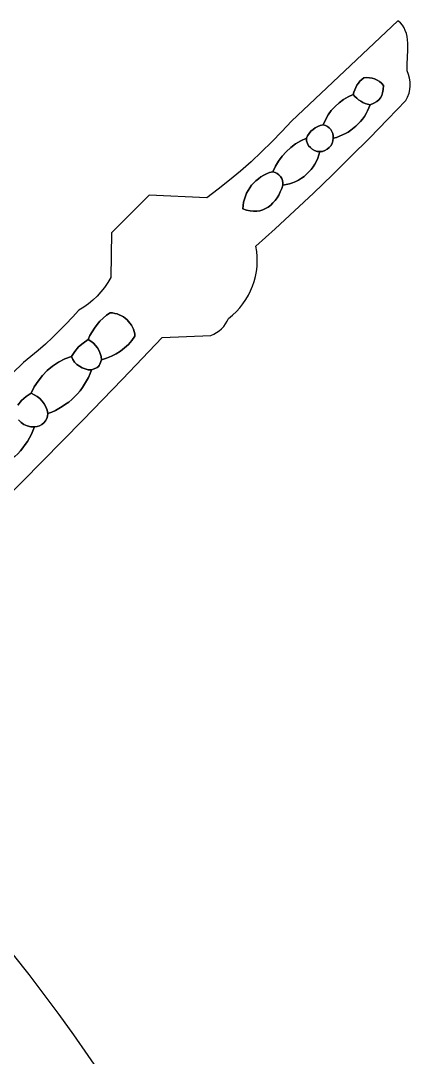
# Model space of a CAD drawing. Header units: inches. Extents: x 36.3 to 71.4, y 17.4 to 61.7.
# Drawn here: x 66.88 to 70.96, y 40.61 to 51.45 of the extents above; entities that cross this region are included whole.
import ezdxf

# ---------------------------------------------------------------- set-up
doc = ezdxf.new("R2010")
doc.units = ezdxf.units.IN
doc.layers.add('SURFACES_FOR_SKETCHUP', color=7, linetype='Continuous')

msp = doc.modelspace()

# ---------------------------------------------------------------- linework, layer by layer
at = {"layer": 'SURFACES_FOR_SKETCHUP'}
for points, invisible_edges in [([(69.713, 50.401), (70.43, 50.819), (70.827, 51.451)], 3), ([(70.449, 50.837), (70.827, 51.451), (70.43, 50.819)], 3), ([(70.47, 50.854), (70.827, 51.451), (70.449, 50.837)], 3), ([(70.47, 50.854), (70.499, 50.857), (70.827, 51.451)], 10), ([(70.499, 50.857), (70.528, 50.855), (70.827, 51.451)], 10), ([(70.93, 51.216), (70.827, 51.451), (70.528, 50.855)], 11), ([(70.874, 51.405), (70.853, 51.43), (70.827, 51.451)], 8), ([(70.904, 51.349), (70.891, 51.378), (70.827, 51.451)], 10), ([(70.922, 51.285), (70.915, 51.318), (70.827, 51.451)], 10), ([(70.93, 51.216), (70.927, 51.251), (70.827, 51.451)], 10), ([(70.874, 51.405), (70.827, 51.451), (70.891, 51.378)], 3), ([(70.927, 51.251), (70.922, 51.285), (70.827, 51.451)], 10), ([(70.904, 51.349), (70.827, 51.451), (70.915, 51.318)], 3), ([(70.93, 51.216), (70.528, 50.855), (70.556, 50.85)], 9), ([(70.93, 51.216), (70.556, 50.85), (70.931, 51.143)], 3), ([(70.931, 51.143), (70.556, 50.85), (70.928, 51.069)], 3), ([(70.583, 50.842), (70.928, 51.069), (70.556, 50.85)], 3), ([(70.609, 50.83), (70.928, 51.069), (70.583, 50.842)], 3), ([(70.928, 51.069), (70.609, 50.83), (70.924, 50.997)], 3), ([(70.634, 50.815), (70.924, 50.997), (70.609, 50.83)], 3), ([(70.924, 50.997), (70.634, 50.815), (70.923, 50.928)], 3), ([(70.449, 50.837), (70.43, 50.819), (70.499, 50.857)], 10), ([(70.528, 50.855), (70.499, 50.857), (70.43, 50.819)], 10), ([(70.528, 50.855), (70.43, 50.819), (70.556, 50.85)], 3), ([(70.47, 50.854), (70.449, 50.837), (70.499, 50.857)], 2), ([(70.656, 50.797), (70.923, 50.928), (70.634, 50.815)], 3), ([(70.676, 50.775), (70.923, 50.928), (70.656, 50.797)], 3), ([(70.923, 50.928), (70.676, 50.775), (70.939, 50.89)], 3), ([(70.939, 50.89), (70.676, 50.775), (70.949, 50.851)], 3), ([(70.43, 50.819), (69.713, 50.401), (70.413, 50.799)], 3), ([(70.413, 50.799), (69.713, 50.401), (70.211, 50.593)], 11), ([(70.413, 50.799), (70.211, 50.593), (70.398, 50.777)], 3), ([(70.257, 50.626), (70.398, 50.777), (70.211, 50.593)], 3), ([(70.398, 50.777), (70.257, 50.626), (70.386, 50.754)], 3), ([(70.307, 50.655), (70.386, 50.754), (70.257, 50.626)], 3), ([(70.307, 50.655), (70.375, 50.73), (70.386, 50.754)], 9), ([(70.375, 50.73), (70.416, 50.624), (70.386, 50.754)], 3), ([(70.386, 50.754), (70.438, 50.609), (70.398, 50.777)], 3), ([(70.438, 50.609), (70.386, 50.754), (70.416, 50.624)], 3), ([(70.413, 50.799), (70.398, 50.777), (70.461, 50.597)], 10), ([(70.438, 50.609), (70.461, 50.597), (70.398, 50.777)], 10), ([(70.413, 50.799), (70.556, 50.85), (70.43, 50.819)], 3), ([(70.556, 50.85), (70.413, 50.799), (70.461, 50.597)], 11), ([(70.461, 50.597), (70.485, 50.587), (70.556, 50.85)], 10), ([(70.485, 50.587), (70.605, 50.605), (70.556, 50.85)], 11), ([(70.583, 50.842), (70.556, 50.85), (70.605, 50.605)], 10), ([(70.583, 50.842), (70.667, 50.697), (70.609, 50.83)], 3), ([(70.605, 50.605), (70.658, 50.668), (70.583, 50.842)], 11), ([(70.667, 50.697), (70.583, 50.842), (70.658, 50.668)], 3), ([(70.609, 50.83), (70.672, 50.733), (70.634, 50.815)], 3), ([(70.672, 50.733), (70.609, 50.83), (70.667, 50.697)], 3), ([(70.656, 50.797), (70.634, 50.815), (70.672, 50.733)], 10), ([(70.676, 50.775), (70.656, 50.797), (70.672, 50.733)], 2), ([(70.672, 50.733), (70.943, 50.692), (70.676, 50.775)], 3), ([(70.949, 50.851), (70.676, 50.775), (70.955, 50.811)], 3), ([(70.955, 50.811), (70.676, 50.775), (70.956, 50.771)], 3), ([(70.956, 50.771), (70.676, 50.775), (70.952, 50.731)], 3), ([(70.952, 50.731), (70.676, 50.775), (70.943, 50.692)], 3), ([(70.257, 50.626), (70.396, 50.64), (70.307, 50.655)], 3), ([(70.396, 50.64), (70.257, 50.626), (70.416, 50.624)], 3), ([(70.307, 50.655), (70.366, 50.705), (70.375, 50.73)], 9), ([(70.307, 50.655), (70.36, 50.679), (70.366, 50.705)], 8), ([(70.36, 50.679), (70.307, 50.655), (70.377, 50.659)], 2), ([(70.377, 50.659), (70.307, 50.655), (70.396, 50.64)], 3), ([(70.36, 50.679), (70.377, 50.659), (70.366, 50.705)], 2), ([(70.375, 50.73), (70.366, 50.705), (70.396, 50.64)], 10), ([(70.377, 50.659), (70.396, 50.64), (70.366, 50.705)], 10), ([(70.396, 50.64), (70.416, 50.624), (70.375, 50.73)], 10), ([(70.605, 50.605), (70.628, 50.623), (70.658, 50.668)], 10), ([(70.646, 50.644), (70.658, 50.668), (70.628, 50.623)], 2), ([(70.628, 50.623), (70.72, 50.42), (70.646, 50.644)], 3), ([(70.909, 50.617), (70.658, 50.668), (70.646, 50.644)], 9), ([(70.909, 50.617), (70.646, 50.644), (70.72, 50.42)], 3), ([(70.658, 50.668), (70.909, 50.617), (70.667, 50.697)], 3), ([(70.667, 50.697), (70.909, 50.617), (70.672, 50.733)], 3), ([(70.928, 50.653), (70.672, 50.733), (70.909, 50.617)], 3), ([(70.943, 50.692), (70.672, 50.733), (70.928, 50.653)], 3), ([(70.211, 50.593), (69.713, 50.401), (70.169, 50.554)], 3), ([(70.169, 50.554), (69.713, 50.401), (70.13, 50.512)], 3), ([(70.13, 50.512), (70.335, 50.306), (70.169, 50.554)], 3), ([(70.169, 50.554), (70.388, 50.348), (70.211, 50.593)], 3), ([(70.388, 50.348), (70.169, 50.554), (70.335, 50.306)], 3), ([(70.211, 50.593), (70.435, 50.397), (70.257, 50.626)], 3), ([(70.435, 50.397), (70.211, 50.593), (70.388, 50.348)], 3), ([(70.257, 50.626), (70.456, 50.423), (70.416, 50.624)], 11), ([(70.435, 50.397), (70.456, 50.423), (70.257, 50.626)], 10), ([(70.438, 50.609), (70.416, 50.624), (70.456, 50.423)], 10), ([(70.476, 50.451), (70.493, 50.48), (70.438, 50.609)], 10), ([(70.456, 50.423), (70.476, 50.451), (70.438, 50.609)], 10), ([(70.461, 50.597), (70.438, 50.609), (70.493, 50.48)], 10), ([(70.509, 50.51), (70.461, 50.597), (70.493, 50.48)], 3), ([(70.461, 50.597), (70.509, 50.51), (70.485, 50.587)], 3), ([(70.574, 50.589), (70.605, 50.605), (70.485, 50.587)], 10), ([(70.51, 50.579), (70.574, 50.589), (70.485, 50.587)], 3), ([(70.524, 50.541), (70.51, 50.579), (70.485, 50.587)], 9), ([(70.524, 50.541), (70.485, 50.587), (70.509, 50.51)], 3), ([(70.509, 50.51), (70.72, 50.42), (70.524, 50.541)], 3), ([(70.536, 50.573), (70.574, 50.589), (70.51, 50.579)], 2), ([(70.524, 50.541), (70.536, 50.573), (70.51, 50.579)], 8), ([(70.574, 50.589), (70.536, 50.573), (70.524, 50.541)], 8), ([(70.574, 50.589), (70.524, 50.541), (70.72, 50.42)], 11), ([(70.605, 50.605), (70.574, 50.589), (70.72, 50.42)], 10), ([(70.605, 50.605), (70.72, 50.42), (70.628, 50.623)], 3), ([(70.13, 50.512), (69.713, 50.401), (70.097, 50.466)], 3), ([(70.097, 50.466), (69.713, 50.401), (70.068, 50.416)], 3), ([(70.097, 50.466), (70.068, 50.416), (70.109, 50.331)], 10), ([(70.097, 50.466), (70.125, 50.314), (70.13, 50.512)], 3), ([(70.097, 50.466), (70.109, 50.331), (70.125, 50.314)], 9), ([(70.307, 50.287), (70.13, 50.512), (70.125, 50.314)], 11), ([(70.335, 50.306), (70.13, 50.512), (70.307, 50.287)], 3), ([(70.435, 50.397), (70.529, 50.224), (70.456, 50.423)], 3), ([(70.456, 50.423), (70.529, 50.224), (70.476, 50.451)], 3), ([(70.476, 50.451), (70.72, 50.42), (70.493, 50.48)], 3), ([(70.72, 50.42), (70.476, 50.451), (70.529, 50.224)], 3), ([(70.493, 50.48), (70.72, 50.42), (70.509, 50.51)], 3), ([(69.713, 50.401), (69.612, 50.291), (69.811, 50.195)], 10), ([(69.988, 50.345), (70.068, 50.416), (69.713, 50.401)], 11), ([(69.811, 50.195), (69.882, 50.249), (69.713, 50.401)], 11), ([(69.962, 50.332), (69.988, 50.345), (69.713, 50.401)], 10), ([(69.898, 50.273), (69.713, 50.401), (69.882, 50.249)], 3), ([(69.939, 50.315), (69.962, 50.332), (69.713, 50.401)], 10), ([(69.917, 50.295), (69.713, 50.401), (69.898, 50.273)], 3), ([(69.939, 50.315), (69.713, 50.401), (69.917, 50.295)], 3), ([(69.917, 50.295), (70.063, 50.094), (69.939, 50.315)], 3), ([(69.939, 50.315), (70.146, 50.194), (69.962, 50.332)], 3), ([(70.087, 50.107), (69.939, 50.315), (70.063, 50.094)], 3), ([(70.108, 50.124), (69.939, 50.315), (70.087, 50.107)], 3), ([(70.125, 50.144), (70.138, 50.168), (69.939, 50.315)], 10), ([(70.108, 50.124), (70.125, 50.144), (69.939, 50.315)], 10), ([(70.146, 50.194), (69.939, 50.315), (70.138, 50.168)], 3), ([(69.962, 50.332), (70.15, 50.222), (69.988, 50.345)], 3), ([(70.15, 50.222), (69.962, 50.332), (70.146, 50.194)], 3), ([(70.015, 50.356), (70.068, 50.416), (69.988, 50.345)], 3), ([(70.015, 50.356), (69.988, 50.345), (70.109, 50.331)], 10), ([(70.125, 50.314), (70.109, 50.331), (69.988, 50.345)], 10), ([(70.137, 50.293), (69.988, 50.345), (70.146, 50.271)], 3), ([(70.15, 50.247), (69.988, 50.345), (70.15, 50.222)], 3), ([(70.125, 50.314), (69.988, 50.345), (70.137, 50.293)], 3), ([(70.146, 50.271), (69.988, 50.345), (70.15, 50.247)], 3), ([(70.015, 50.356), (70.044, 50.363), (70.068, 50.416)], 8), ([(70.044, 50.363), (70.015, 50.356), (70.068, 50.356)], 2), ([(70.068, 50.356), (70.015, 50.356), (70.09, 50.346)], 3), ([(70.09, 50.346), (70.015, 50.356), (70.109, 50.331)], 3), ([(70.044, 50.363), (70.068, 50.356), (70.068, 50.416)], 2), ([(70.068, 50.356), (70.09, 50.346), (70.068, 50.416)], 10), ([(70.09, 50.346), (70.109, 50.331), (70.068, 50.416)], 10), ([(70.137, 50.293), (70.278, 50.271), (70.125, 50.314)], 3), ([(70.307, 50.287), (70.125, 50.314), (70.278, 50.271)], 3), ([(70.335, 50.306), (70.529, 50.224), (70.388, 50.348)], 3), ([(70.388, 50.348), (70.529, 50.224), (70.435, 50.397)], 3), ([(69.508, 50.184), (69.705, 50.124), (69.612, 50.291)], 3), ([(69.756, 50.162), (69.811, 50.195), (69.612, 50.291)], 10), ([(69.756, 50.162), (69.612, 50.291), (69.705, 50.124)], 3), ([(69.811, 50.195), (69.869, 50.222), (69.882, 50.249)], 8), ([(69.869, 50.222), (69.811, 50.195), (69.872, 50.194)], 2), ([(69.869, 50.222), (69.872, 50.194), (69.882, 50.249)], 2), ([(69.872, 50.194), (69.88, 50.168), (69.882, 50.249)], 10), ([(69.882, 50.249), (69.88, 50.168), (69.898, 50.273)], 3), ([(69.893, 50.144), (69.898, 50.273), (69.88, 50.168)], 3), ([(69.911, 50.124), (69.898, 50.273), (69.893, 50.144)], 3), ([(69.898, 50.273), (69.931, 50.107), (69.917, 50.295)], 3), ([(69.931, 50.107), (69.898, 50.273), (69.911, 50.124)], 3), ([(69.981, 50.085), (69.917, 50.295), (69.955, 50.094)], 3), ([(69.955, 50.094), (69.917, 50.295), (69.931, 50.107)], 3), ([(70.037, 50.085), (69.917, 50.295), (69.981, 50.085)], 11), ([(70.063, 50.094), (69.917, 50.295), (70.037, 50.085)], 3), ([(70.146, 50.271), (70.215, 50.243), (70.137, 50.293)], 3), ([(70.247, 50.256), (70.137, 50.293), (70.215, 50.243)], 3), ([(70.278, 50.271), (70.137, 50.293), (70.247, 50.256)], 3), ([(70.183, 50.231), (70.138, 50.168), (70.215, 50.243)], 3), ([(70.138, 50.168), (70.336, 50.031), (70.215, 50.243)], 11), ([(70.183, 50.231), (70.146, 50.194), (70.138, 50.168)], 9), ([(70.183, 50.231), (70.215, 50.243), (70.146, 50.271)], 10), ([(70.146, 50.271), (70.15, 50.247), (70.183, 50.231)], 10), ([(70.183, 50.231), (70.15, 50.222), (70.146, 50.194)], 8), ([(70.15, 50.247), (70.15, 50.222), (70.183, 50.231)], 8), ([(70.247, 50.256), (70.215, 50.243), (70.336, 50.031)], 10), ([(70.278, 50.271), (70.247, 50.256), (70.336, 50.031)], 10), ([(70.307, 50.287), (70.278, 50.271), (70.336, 50.031)], 10), ([(70.307, 50.287), (70.529, 50.224), (70.335, 50.306)], 3), ([(70.529, 50.224), (70.307, 50.287), (70.336, 50.031)], 3), ([(69.401, 50.079), (69.616, 50.035), (69.508, 50.184)], 3), ([(69.705, 50.124), (69.508, 50.184), (69.658, 50.081)], 3), ([(69.658, 50.081), (69.508, 50.184), (69.616, 50.035)], 3), ([(69.705, 50.124), (69.658, 50.081), (69.896, 49.869)], 10), ([(69.705, 50.124), (69.911, 50.124), (69.756, 50.162)], 3), ([(69.896, 49.869), (69.919, 49.895), (69.705, 50.124)], 10), ([(69.919, 49.895), (69.939, 49.922), (69.705, 50.124)], 10), ([(69.911, 50.124), (69.705, 50.124), (69.939, 49.922)], 11), ([(69.756, 50.162), (69.893, 50.144), (69.811, 50.195)], 3), ([(69.893, 50.144), (69.756, 50.162), (69.911, 50.124)], 3), ([(69.88, 50.168), (69.811, 50.195), (69.893, 50.144)], 3), ([(69.872, 50.194), (69.811, 50.195), (69.88, 50.168)], 3), ([(69.931, 50.107), (69.911, 50.124), (69.939, 49.922)], 10), ([(69.958, 49.951), (69.974, 49.982), (69.931, 50.107)], 10), ([(69.939, 49.922), (69.958, 49.951), (69.931, 50.107)], 10), ([(69.931, 50.107), (69.974, 49.982), (69.955, 50.094)], 3), ([(70, 50.047), (69.981, 50.085), (69.955, 50.094)], 9), ([(70, 50.047), (69.955, 50.094), (69.988, 50.014)], 3), ([(69.988, 50.014), (69.955, 50.094), (69.974, 49.982)], 3), ([(69.988, 50.014), (70.063, 50.094), (70, 50.047)], 3), ([(70.063, 50.094), (69.988, 50.014), (70.141, 49.839)], 11), ([(70.037, 50.085), (70, 50.047), (70.063, 50.094)], 3), ([(70.087, 50.107), (70.063, 50.094), (70.141, 49.839)], 10), ([(70.108, 50.124), (70.087, 50.107), (70.336, 50.031)], 10), ([(70.141, 49.839), (70.336, 50.031), (70.087, 50.107)], 10), ([(70.108, 50.124), (70.336, 50.031), (70.125, 50.144)], 3), ([(70.125, 50.144), (70.336, 50.031), (70.138, 50.168)], 3), ([(69.292, 49.977), (69.453, 49.849), (69.401, 50.079)], 3), ([(69.485, 49.862), (69.401, 50.079), (69.453, 49.849)], 3), ([(69.545, 49.929), (69.401, 50.079), (69.485, 49.862)], 11), ([(69.616, 50.035), (69.401, 50.079), (69.578, 49.984)], 3), ([(69.578, 49.984), (69.401, 50.079), (69.545, 49.929)], 3), ([(69.578, 49.984), (69.788, 49.785), (69.616, 50.035)], 3), ([(69.616, 50.035), (69.845, 49.823), (69.658, 50.081)], 3), ([(69.845, 49.823), (69.616, 50.035), (69.818, 49.803)], 3), ([(69.818, 49.803), (69.616, 50.035), (69.788, 49.785)], 3), ([(69.872, 49.845), (69.658, 50.081), (69.845, 49.823)], 3), ([(69.872, 49.845), (69.896, 49.869), (69.658, 50.081)], 10), ([(69.974, 49.982), (70.141, 49.839), (69.988, 50.014)], 3), ([(70, 50.047), (70.009, 50.082), (69.981, 50.085)], 8), ([(70.009, 50.082), (70.037, 50.085), (69.981, 50.085)], 2), ([(70.037, 50.085), (70.009, 50.082), (70, 50.047)], 8), ([(69.18, 49.878), (69.065, 49.782), (69.277, 49.704)], 10), ([(69.18, 49.878), (69.341, 49.778), (69.292, 49.977)], 3), ([(69.18, 49.878), (69.277, 49.704), (69.296, 49.731)], 9), ([(69.18, 49.878), (69.296, 49.731), (69.318, 49.755)], 9), ([(69.18, 49.878), (69.318, 49.755), (69.341, 49.778)], 9), ([(69.453, 49.849), (69.292, 49.977), (69.423, 49.835)], 3), ([(69.423, 49.835), (69.292, 49.977), (69.394, 49.818)], 3), ([(69.394, 49.818), (69.292, 49.977), (69.367, 49.799)], 3), ([(69.367, 49.799), (69.292, 49.977), (69.341, 49.778)], 3), ([(69.485, 49.862), (69.517, 49.871), (69.545, 49.929)], 8), ([(69.517, 49.871), (69.542, 49.865), (69.545, 49.929)], 2), ([(69.542, 49.865), (69.563, 49.854), (69.545, 49.929)], 10), ([(69.578, 49.984), (69.545, 49.929), (69.582, 49.84)], 10), ([(69.563, 49.854), (69.582, 49.84), (69.545, 49.929)], 10), ([(69.598, 49.822), (69.788, 49.785), (69.578, 49.984)], 11), ([(69.578, 49.984), (69.582, 49.84), (69.598, 49.822)], 9), ([(69.896, 49.869), (70.141, 49.839), (69.919, 49.895)], 3), ([(69.919, 49.895), (70.141, 49.839), (69.939, 49.922)], 3), ([(69.939, 49.922), (70.141, 49.839), (69.958, 49.951)], 3), ([(69.958, 49.951), (70.141, 49.839), (69.974, 49.982)], 3), ([(69.065, 49.782), (68.948, 49.689), (69.221, 49.585)], 10), ([(69.221, 49.585), (69.231, 49.617), (69.065, 49.782)], 10), ([(69.231, 49.617), (69.244, 49.647), (69.065, 49.782)], 10), ([(69.244, 49.647), (69.259, 49.677), (69.065, 49.782)], 10), ([(69.259, 49.677), (69.277, 49.704), (69.065, 49.782)], 10), ([(69.318, 49.755), (69.542, 49.57), (69.341, 49.778)], 3), ([(69.341, 49.778), (69.562, 49.598), (69.367, 49.799)], 3), ([(69.562, 49.598), (69.341, 49.778), (69.542, 49.57)], 3), ([(69.367, 49.799), (69.58, 49.628), (69.394, 49.818)], 3), ([(69.58, 49.628), (69.367, 49.799), (69.562, 49.598)], 3), ([(69.394, 49.818), (69.596, 49.661), (69.423, 49.835)], 3), ([(69.596, 49.661), (69.394, 49.818), (69.58, 49.628)], 3), ([(69.453, 49.849), (69.423, 49.835), (69.611, 49.695)], 10), ([(69.611, 49.695), (69.423, 49.835), (69.596, 49.661)], 3), ([(69.453, 49.849), (69.619, 49.78), (69.485, 49.862)], 3), ([(69.453, 49.849), (69.611, 49.695), (69.619, 49.78)], 11), ([(69.517, 49.871), (69.485, 49.862), (69.542, 49.865)], 2), ([(69.542, 49.865), (69.485, 49.862), (69.563, 49.854)], 3), ([(69.582, 49.84), (69.563, 49.854), (69.485, 49.862)], 10), ([(69.598, 49.822), (69.582, 49.84), (69.485, 49.862)], 10), ([(69.611, 49.802), (69.485, 49.862), (69.619, 49.78)], 3), ([(69.598, 49.822), (69.485, 49.862), (69.611, 49.802)], 3), ([(69.788, 49.785), (69.598, 49.822), (69.758, 49.769)], 3), ([(69.611, 49.802), (69.758, 49.769), (69.598, 49.822)], 3), ([(69.725, 49.756), (69.611, 49.802), (69.692, 49.745)], 3), ([(69.619, 49.78), (69.692, 49.745), (69.611, 49.802)], 3), ([(69.758, 49.769), (69.611, 49.802), (69.725, 49.756)], 3), ([(69.623, 49.756), (69.619, 49.78), (69.611, 49.695)], 10), ([(69.623, 49.756), (69.658, 49.737), (69.619, 49.78)], 3), ([(69.692, 49.745), (69.619, 49.78), (69.658, 49.737)], 3), ([(69.758, 49.769), (69.725, 49.756), (69.944, 49.649)], 10), ([(69.788, 49.785), (69.758, 49.769), (69.944, 49.649)], 10), ([(69.818, 49.803), (69.788, 49.785), (69.944, 49.649)], 10), ([(69.845, 49.823), (69.818, 49.803), (69.944, 49.649)], 10), ([(69.845, 49.823), (69.944, 49.649), (69.872, 49.845)], 3), ([(69.872, 49.845), (69.944, 49.649), (69.896, 49.869)], 3), ([(70.141, 49.839), (69.896, 49.869), (69.944, 49.649)], 3), ([(69.205, 49.485), (68.948, 49.689), (68.829, 49.598)], 9), ([(69.205, 49.485), (69.207, 49.519), (68.948, 49.689)], 10), ([(69.207, 49.519), (69.213, 49.553), (68.948, 49.689)], 10), ([(69.213, 49.553), (69.221, 49.585), (68.948, 49.689)], 10), ([(69.244, 49.647), (69.414, 49.473), (69.259, 49.677)], 3), ([(69.259, 49.677), (69.47, 49.502), (69.277, 49.704)], 3), ([(69.443, 49.486), (69.259, 49.677), (69.414, 49.473)], 3), ([(69.47, 49.502), (69.259, 49.677), (69.443, 49.486)], 3), ([(69.277, 49.704), (69.496, 49.522), (69.296, 49.731)], 3), ([(69.496, 49.522), (69.277, 49.704), (69.47, 49.502)], 3), ([(69.296, 49.731), (69.52, 49.545), (69.318, 49.755)], 3), ([(69.52, 49.545), (69.296, 49.731), (69.496, 49.522)], 3), ([(69.542, 49.57), (69.318, 49.755), (69.52, 49.545)], 3), ([(69.58, 49.628), (69.745, 49.462), (69.596, 49.661)], 3), ([(69.596, 49.661), (69.692, 49.745), (69.611, 49.695)], 3), ([(69.596, 49.661), (69.745, 49.462), (69.692, 49.745)], 11), ([(69.623, 49.731), (69.623, 49.756), (69.611, 49.695)], 2), ([(69.658, 49.737), (69.611, 49.695), (69.692, 49.745)], 3), ([(69.658, 49.737), (69.623, 49.731), (69.611, 49.695)], 8), ([(69.623, 49.756), (69.623, 49.731), (69.658, 49.737)], 8), ([(69.725, 49.756), (69.692, 49.745), (69.745, 49.462)], 10), ([(69.745, 49.462), (69.944, 49.649), (69.725, 49.756)], 10), ([(68.226, 49.625), (67.832, 49.232), (67.823, 48.764)], 8), ([(68.829, 49.598), (68.226, 49.625), (67.823, 48.764)], 10), ([(68.829, 49.598), (67.823, 48.764), (69.056, 48.338)], 11), ([(69.347, 48.827), (69.353, 48.879), (68.829, 49.598)], 10), ([(69.353, 48.879), (69.356, 48.932), (68.829, 49.598)], 10), ([(69.337, 48.775), (69.347, 48.827), (68.829, 49.598)], 10), ([(69.306, 48.674), (69.323, 48.724), (68.829, 49.598)], 10), ([(69.236, 48.534), (68.829, 49.598), (69.206, 48.491)], 3), ([(69.206, 48.491), (68.829, 49.598), (69.173, 48.449)], 3), ([(69.137, 48.41), (69.173, 48.449), (68.829, 49.598)], 10), ([(69.056, 48.338), (69.098, 48.373), (68.829, 49.598)], 10), ([(69.355, 48.985), (68.829, 49.598), (69.356, 48.932)], 3), ([(69.323, 48.724), (69.337, 48.775), (68.829, 49.598)], 10), ([(69.262, 48.579), (68.829, 49.598), (69.236, 48.534)], 3), ([(69.098, 48.373), (69.137, 48.41), (68.829, 49.598)], 10), ([(69.205, 49.485), (68.829, 49.598), (69.342, 49.092)], 11), ([(69.35, 49.039), (68.829, 49.598), (69.355, 48.985)], 3), ([(69.286, 48.626), (68.829, 49.598), (69.262, 48.579)], 3), ([(69.306, 48.674), (68.829, 49.598), (69.286, 48.626)], 3), ([(69.342, 49.092), (68.829, 49.598), (69.35, 49.039)], 3), ([(69.207, 49.519), (69.244, 49.471), (69.213, 49.553)], 3), ([(69.213, 49.553), (69.281, 49.463), (69.221, 49.585)], 3), ([(69.281, 49.463), (69.213, 49.553), (69.244, 49.471)], 3), ([(69.221, 49.585), (69.316, 49.459), (69.231, 49.617)], 3), ([(69.316, 49.459), (69.221, 49.585), (69.281, 49.463)], 3), ([(69.231, 49.617), (69.383, 49.464), (69.244, 49.647)], 3), ([(69.383, 49.464), (69.231, 49.617), (69.35, 49.46)], 3), ([(69.35, 49.46), (69.231, 49.617), (69.316, 49.459)], 3), ([(69.414, 49.473), (69.244, 49.647), (69.383, 49.464)], 3), ([(69.542, 49.57), (69.52, 49.545), (69.745, 49.462)], 10), ([(69.542, 49.57), (69.745, 49.462), (69.562, 49.598)], 3), ([(69.562, 49.598), (69.745, 49.462), (69.58, 49.628)], 3), ([(69.205, 49.485), (69.244, 49.471), (69.207, 49.519)], 2), ([(69.244, 49.471), (69.205, 49.485), (69.342, 49.092)], 10), ([(69.281, 49.463), (69.244, 49.471), (69.342, 49.092)], 10), ([(69.316, 49.459), (69.281, 49.463), (69.342, 49.092)], 10), ([(69.35, 49.46), (69.316, 49.459), (69.342, 49.092)], 10), ([(69.342, 49.092), (69.544, 49.276), (69.35, 49.46)], 10), ([(69.383, 49.464), (69.35, 49.46), (69.544, 49.276)], 10), ([(69.414, 49.473), (69.383, 49.464), (69.544, 49.276)], 10), ([(69.443, 49.486), (69.414, 49.473), (69.544, 49.276)], 10), ([(69.47, 49.502), (69.443, 49.486), (69.544, 49.276)], 10), ([(69.496, 49.522), (69.47, 49.502), (69.544, 49.276)], 10), ([(69.52, 49.545), (69.496, 49.522), (69.745, 49.462)], 10), ([(69.544, 49.276), (69.745, 49.462), (69.496, 49.522)], 10), ([(67.757, 48.662), (67.889, 48.384), (67.792, 48.712)], 3), ([(67.792, 48.712), (67.912, 48.376), (67.823, 48.764)], 3), ([(67.912, 48.376), (67.792, 48.712), (67.889, 48.384)], 3), ([(68.359, 48.136), (69.056, 48.338), (67.823, 48.764)], 11), ([(67.823, 48.764), (67.993, 48.323), (68.359, 48.136)], 11), ([(67.974, 48.339), (67.823, 48.764), (67.955, 48.353)], 3), ([(67.934, 48.365), (67.823, 48.764), (67.912, 48.376)], 3), ([(67.955, 48.353), (67.823, 48.764), (67.934, 48.365)], 3), ([(67.993, 48.323), (67.823, 48.764), (67.974, 48.339)], 3), ([(67.679, 48.57), (67.815, 48.396), (67.72, 48.615)], 3), ([(67.72, 48.615), (67.841, 48.395), (67.757, 48.662)], 3), ([(67.841, 48.395), (67.72, 48.615), (67.815, 48.396)], 3), ([(67.865, 48.39), (67.757, 48.662), (67.841, 48.395)], 3), ([(67.889, 48.384), (67.757, 48.662), (67.865, 48.39)], 3), ([(67.589, 48.49), (67.54, 48.455), (67.709, 48.308)], 10), ([(67.636, 48.529), (67.589, 48.49), (67.742, 48.34)], 10), ([(67.742, 48.34), (67.589, 48.49), (67.709, 48.308)], 3), ([(67.636, 48.529), (67.778, 48.37), (67.679, 48.57)], 3), ([(67.778, 48.37), (67.636, 48.529), (67.742, 48.34)], 3), ([(67.815, 48.396), (67.679, 48.57), (67.778, 48.37)], 3), ([(67.422, 48.349), (67.652, 48.237), (67.489, 48.423)], 3), ([(67.489, 48.423), (67.679, 48.274), (67.54, 48.455)], 3), ([(67.679, 48.274), (67.489, 48.423), (67.652, 48.237)], 3), ([(67.709, 48.308), (67.54, 48.455), (67.679, 48.274)], 3), ([(67.778, 48.37), (67.742, 48.34), (67.889, 48.384)], 10), ([(67.912, 48.376), (67.889, 48.384), (67.742, 48.34)], 10), ([(67.912, 48.376), (67.742, 48.34), (67.934, 48.365)], 3), ([(67.934, 48.365), (67.742, 48.34), (67.955, 48.353)], 3), ([(67.815, 48.396), (67.778, 48.37), (67.841, 48.395)], 2), ([(67.865, 48.39), (67.841, 48.395), (67.778, 48.37)], 10), ([(67.865, 48.39), (67.778, 48.37), (67.889, 48.384)], 3), ([(67.284, 48.206), (67.487, 48.039), (67.354, 48.277)], 3), ([(67.354, 48.277), (67.605, 48.158), (67.422, 48.349)], 3), ([(67.605, 48.158), (67.354, 48.277), (67.534, 48.08)], 11), ([(67.534, 48.08), (67.354, 48.277), (67.487, 48.039)], 3), ([(67.652, 48.237), (67.422, 48.349), (67.627, 48.198)], 3), ([(67.627, 48.198), (67.422, 48.349), (67.605, 48.158)], 3), ([(67.652, 48.237), (67.664, 48.054), (67.679, 48.274)], 3), ([(67.684, 48.028), (67.679, 48.274), (67.664, 48.054)], 3), ([(67.679, 48.274), (67.967, 48.029), (67.709, 48.308)], 3), ([(67.924, 47.996), (67.679, 48.274), (67.684, 48.028)], 11), ([(67.924, 47.996), (67.967, 48.029), (67.679, 48.274)], 10), ([(67.709, 48.308), (67.974, 48.339), (67.742, 48.34)], 3), ([(67.974, 48.339), (67.709, 48.308), (68.007, 48.066)], 11), ([(67.967, 48.029), (68.007, 48.066), (67.709, 48.308)], 10), ([(67.955, 48.353), (67.742, 48.34), (67.974, 48.339)], 3), ([(67.993, 48.323), (67.974, 48.339), (68.007, 48.066)], 10), ([(68.009, 48.306), (68.359, 48.136), (67.993, 48.323)], 3), ([(68.009, 48.306), (67.993, 48.323), (68.007, 48.066)], 10), ([(68.024, 48.287), (68.009, 48.306), (68.007, 48.066)], 10), ([(68.024, 48.287), (68.007, 48.066), (68.038, 48.267)], 3), ([(68.038, 48.267), (68.007, 48.066), (68.05, 48.246)], 3), ([(68.024, 48.287), (68.359, 48.136), (68.009, 48.306)], 3), ([(68.038, 48.267), (68.359, 48.136), (68.024, 48.287)], 3), ([(68.05, 48.246), (68.359, 48.136), (68.038, 48.267)], 3), ([(68.359, 48.136), (68.869, 48.16), (69.056, 48.338)], 10), ([(68.869, 48.16), (68.981, 48.229), (69.056, 48.338)], 11), ([(68.981, 48.229), (69.004, 48.253), (69.056, 48.338)], 10), ([(69.056, 48.338), (69.004, 48.253), (69.041, 48.308)], 3), ([(69.024, 48.28), (69.041, 48.308), (69.004, 48.253)], 2), ([(67.212, 48.137), (67.446, 47.992), (67.284, 48.206)], 3), ([(67.487, 48.039), (67.284, 48.206), (67.446, 47.992)], 3), ([(67.534, 48.08), (67.586, 48.116), (67.605, 48.158)], 8), ([(67.586, 48.116), (67.615, 48.098), (67.605, 48.158)], 2), ([(67.627, 48.198), (67.605, 48.158), (67.641, 48.078)], 10), ([(67.615, 48.098), (67.641, 48.078), (67.605, 48.158)], 10), ([(67.627, 48.198), (67.664, 48.054), (67.652, 48.237)], 3), ([(67.627, 48.198), (67.641, 48.078), (67.664, 48.054)], 9), ([(68.007, 48.066), (68.043, 48.107), (68.05, 48.246)], 10), ([(68.059, 48.224), (68.05, 48.246), (68.043, 48.107)], 10), ([(68.067, 48.2), (68.059, 48.224), (68.043, 48.107)], 10), ([(68.073, 48.176), (68.067, 48.2), (68.043, 48.107)], 10), ([(68.076, 48.151), (68.073, 48.176), (68.043, 48.107)], 2), ([(68.043, 48.107), (68.359, 48.136), (68.076, 48.151)], 3), ([(68.059, 48.224), (68.359, 48.136), (68.05, 48.246)], 3), ([(68.067, 48.2), (68.359, 48.136), (68.059, 48.224)], 3), ([(68.073, 48.176), (68.359, 48.136), (68.067, 48.2)], 3), ([(68.076, 48.151), (68.359, 48.136), (68.073, 48.176)], 3), ([(68.981, 48.229), (68.869, 48.16), (68.956, 48.208)], 3), ([(68.869, 48.16), (68.9, 48.173), (68.956, 48.208)], 10), ([(68.929, 48.189), (68.956, 48.208), (68.9, 48.173)], 2), ([(67.064, 48.003), (67.215, 47.838), (67.139, 48.069)], 3), ([(67.139, 48.069), (67.342, 47.913), (67.212, 48.137)], 3), ([(67.276, 47.879), (67.342, 47.913), (67.139, 48.069)], 10), ([(67.276, 47.879), (67.139, 48.069), (67.215, 47.838)], 3), ([(67.446, 47.992), (67.212, 48.137), (67.342, 47.913)], 11), ([(67.487, 48.039), (67.446, 47.992), (67.468, 47.857)], 10), ([(67.468, 47.857), (67.494, 47.837), (67.487, 48.039)], 10), ([(67.487, 48.039), (67.664, 48.054), (67.534, 48.08)], 3), ([(67.664, 48.054), (67.487, 48.039), (67.684, 48.028)], 3), ([(67.494, 47.837), (67.523, 47.82), (67.487, 48.039)], 10), ([(67.684, 48.028), (67.487, 48.039), (67.7, 48)], 3), ([(67.523, 47.82), (67.7, 48), (67.487, 48.039)], 11), ([(67.586, 48.116), (67.534, 48.08), (67.615, 48.098)], 2), ([(67.615, 48.098), (67.534, 48.08), (67.641, 48.078)], 3), ([(67.641, 48.078), (67.534, 48.08), (67.664, 48.054)], 3), ([(67.945, 47.703), (68.359, 48.136), (68.007, 48.066)], 10), ([(68.007, 48.066), (67.967, 48.029), (67.945, 47.703)], 10), ([(68.043, 48.107), (68.007, 48.066), (68.359, 48.136)], 10), ([(66.911, 47.877), (67.108, 47.739), (66.988, 47.939)], 3), ([(66.988, 47.939), (67.159, 47.792), (67.064, 48.003)], 3), ([(67.159, 47.792), (66.988, 47.939), (67.108, 47.739)], 3), ([(67.215, 47.838), (67.064, 48.003), (67.159, 47.792)], 3), ([(67.342, 47.913), (67.411, 47.94), (67.446, 47.992)], 8), ([(67.411, 47.94), (67.342, 47.913), (67.426, 47.909)], 2), ([(67.411, 47.94), (67.426, 47.909), (67.446, 47.992)], 2), ([(67.426, 47.909), (67.445, 47.881), (67.446, 47.992)], 10), ([(67.445, 47.881), (67.468, 47.857), (67.446, 47.992)], 10), ([(67.554, 47.809), (67.7, 48), (67.523, 47.82)], 3), ([(67.7, 48), (67.554, 47.809), (67.713, 47.97)], 3), ([(67.554, 47.809), (67.587, 47.801), (67.713, 47.97)], 10), ([(67.722, 47.938), (67.713, 47.97), (67.587, 47.801)], 10), ([(67.587, 47.801), (67.667, 47.817), (67.722, 47.938)], 11), ([(67.709, 47.859), (67.722, 47.938), (67.667, 47.817)], 11), ([(67.7, 48), (67.878, 47.966), (67.684, 48.028)], 3), ([(67.924, 47.996), (67.684, 48.028), (67.878, 47.966)], 3), ([(67.713, 47.97), (67.83, 47.941), (67.7, 48)], 3), ([(67.878, 47.966), (67.7, 48), (67.83, 47.941)], 3), ([(67.727, 47.905), (67.722, 47.938), (67.709, 47.859)], 2), ([(67.83, 47.941), (67.713, 47.97), (67.779, 47.921)], 3), ([(67.722, 47.938), (67.779, 47.921), (67.713, 47.97)], 3), ([(67.727, 47.905), (67.779, 47.921), (67.722, 47.938)], 2), ([(67.83, 47.941), (67.779, 47.921), (67.945, 47.703)], 10), ([(67.878, 47.966), (67.83, 47.941), (67.945, 47.703)], 10), ([(67.924, 47.996), (67.878, 47.966), (67.945, 47.703)], 10), ([(67.967, 48.029), (67.924, 47.996), (67.945, 47.703)], 10), ([(66.674, 47.646), (67.023, 47.62), (66.911, 47.877)], 3), ([(67.062, 47.682), (66.911, 47.877), (67.023, 47.62)], 3), ([(67.108, 47.739), (66.911, 47.877), (67.062, 47.682)], 3), ([(67.159, 47.792), (67.446, 47.519), (67.215, 47.838)], 3), ([(67.215, 47.838), (67.501, 47.58), (67.276, 47.879)], 3), ([(67.474, 47.549), (67.501, 47.58), (67.215, 47.838)], 10), ([(67.446, 47.519), (67.474, 47.549), (67.215, 47.838)], 10), ([(67.276, 47.879), (67.445, 47.881), (67.342, 47.913)], 3), ([(67.445, 47.881), (67.276, 47.879), (67.468, 47.857)], 3), ([(67.468, 47.857), (67.276, 47.879), (67.501, 47.58)], 11), ([(67.426, 47.909), (67.342, 47.913), (67.445, 47.881)], 3), ([(67.501, 47.58), (67.526, 47.614), (67.468, 47.857)], 10), ([(67.494, 47.837), (67.468, 47.857), (67.526, 47.614)], 10), ([(67.526, 47.614), (67.549, 47.648), (67.494, 47.837)], 10), ([(67.523, 47.82), (67.494, 47.837), (67.549, 47.648)], 10), ([(67.549, 47.648), (67.57, 47.684), (67.523, 47.82)], 10), ([(67.589, 47.721), (67.523, 47.82), (67.57, 47.684)], 3), ([(67.554, 47.809), (67.523, 47.82), (67.589, 47.721)], 10), ([(67.621, 47.8), (67.667, 47.817), (67.587, 47.801)], 2), ([(67.667, 47.817), (67.589, 47.721), (67.682, 47.825)], 3), ([(67.682, 47.825), (67.589, 47.721), (67.945, 47.703)], 11), ([(67.667, 47.817), (67.606, 47.76), (67.589, 47.721)], 9), ([(67.667, 47.817), (67.621, 47.8), (67.606, 47.76)], 8), ([(67.682, 47.825), (67.709, 47.859), (67.667, 47.817)], 3), ([(67.702, 47.844), (67.709, 47.859), (67.682, 47.825)], 10), ([(67.682, 47.825), (67.693, 47.833), (67.702, 47.844)], 8), ([(67.693, 47.833), (67.682, 47.825), (67.945, 47.703)], 10), ([(67.693, 47.833), (67.945, 47.703), (67.702, 47.844)], 3), ([(67.702, 47.844), (67.945, 47.703), (67.709, 47.859)], 3), ([(67.779, 47.921), (67.727, 47.905), (67.709, 47.859)], 8), ([(67.779, 47.921), (67.709, 47.859), (67.945, 47.703)], 11), ([(67.062, 47.682), (67.082, 47.499), (67.108, 47.739)], 3), ([(67.106, 47.473), (67.108, 47.739), (67.082, 47.499)], 3), ([(67.106, 47.473), (67.351, 47.439), (67.108, 47.739)], 11), ([(67.108, 47.739), (67.416, 47.49), (67.159, 47.792)], 3), ([(67.416, 47.49), (67.108, 47.739), (67.384, 47.463)], 3), ([(67.384, 47.463), (67.108, 47.739), (67.351, 47.439)], 3), ([(67.446, 47.519), (67.159, 47.792), (67.416, 47.49)], 3), ([(67.606, 47.76), (67.587, 47.801), (67.554, 47.809)], 9), ([(67.606, 47.76), (67.554, 47.809), (67.589, 47.721)], 3), ([(67.57, 47.684), (67.945, 47.703), (67.589, 47.721)], 3), ([(67.606, 47.76), (67.621, 47.8), (67.587, 47.801)], 8), ([(66.89, 47.477), (66.674, 47.646), (66.849, 47.43)], 3), ([(66.937, 47.519), (66.674, 47.646), (66.89, 47.477)], 3), ([(67.023, 47.62), (66.674, 47.646), (66.937, 47.519)], 11), ([(66.937, 47.519), (66.989, 47.554), (67.023, 47.62)], 8), ([(66.989, 47.554), (67.023, 47.539), (67.023, 47.62)], 2), ([(67.062, 47.682), (67.023, 47.62), (67.054, 47.521)], 10), ([(67.023, 47.539), (67.054, 47.521), (67.023, 47.62)], 10), ([(67.062, 47.682), (67.054, 47.521), (67.082, 47.499)], 9), ([(67.501, 47.58), (67.529, 47.273), (67.526, 47.614)], 3), ([(67.526, 47.614), (67.945, 47.703), (67.549, 47.648)], 3), ([(67.945, 47.703), (67.526, 47.614), (67.529, 47.273)], 3), ([(67.549, 47.648), (67.945, 47.703), (67.57, 47.684)], 3), ([(66.937, 47.519), (66.89, 47.477), (67.082, 47.499)], 10), ([(67.106, 47.473), (67.082, 47.499), (66.89, 47.477)], 10), ([(66.989, 47.554), (66.937, 47.519), (67.023, 47.539)], 2), ([(67.023, 47.539), (66.937, 47.519), (67.054, 47.521)], 3), ([(67.082, 47.499), (67.054, 47.521), (66.937, 47.519)], 10), ([(67.446, 47.519), (67.416, 47.49), (67.529, 47.273)], 10), ([(67.474, 47.549), (67.446, 47.519), (67.529, 47.273)], 10), ([(67.474, 47.549), (67.529, 47.273), (67.501, 47.58)], 3), ([(66.89, 47.477), (66.849, 47.43), (66.885, 47.249)], 10), ([(66.858, 47.275), (66.885, 47.249), (66.849, 47.43)], 10), ([(66.885, 47.249), (66.915, 47.228), (66.89, 47.477)], 10), ([(66.915, 47.228), (66.949, 47.213), (66.89, 47.477)], 10), ([(67.106, 47.473), (66.89, 47.477), (67.127, 47.444)], 3), ([(67.127, 47.444), (66.89, 47.477), (66.949, 47.213)], 11), ([(67.127, 47.444), (66.949, 47.213), (67.144, 47.412)], 3), ([(66.986, 47.204), (67.144, 47.412), (66.949, 47.213)], 3), ([(66.986, 47.204), (67.024, 47.203), (67.144, 47.412)], 10), ([(67.157, 47.379), (67.144, 47.412), (67.024, 47.203)], 10), ([(67.351, 47.439), (67.106, 47.473), (67.316, 47.415)], 3), ([(67.127, 47.444), (67.316, 47.415), (67.106, 47.473)], 3), ([(67.144, 47.412), (67.28, 47.394), (67.127, 47.444)], 3), ([(67.316, 47.415), (67.127, 47.444), (67.28, 47.394)], 3), ([(67.28, 47.394), (67.144, 47.412), (67.243, 47.375)], 3), ([(67.157, 47.379), (67.205, 47.358), (67.144, 47.412)], 3), ([(67.243, 47.375), (67.144, 47.412), (67.205, 47.358)], 3), ([(67.28, 47.394), (67.243, 47.375), (67.529, 47.273)], 10), ([(67.316, 47.415), (67.28, 47.394), (67.529, 47.273)], 10), ([(67.351, 47.439), (67.316, 47.415), (67.529, 47.273)], 10), ([(67.384, 47.463), (67.351, 47.439), (67.529, 47.273)], 10), ([(67.416, 47.49), (67.384, 47.463), (67.529, 47.273)], 10), ([(66.858, 47.275), (66.614, 47.265), (66.885, 47.249)], 3), ([(67.024, 47.203), (67.053, 47.206), (67.157, 47.379)], 10), ([(67.053, 47.206), (67.079, 47.214), (67.157, 47.379)], 10), ([(67.102, 47.227), (67.157, 47.379), (67.079, 47.214)], 3), ([(67.123, 47.245), (67.157, 47.379), (67.102, 47.227)], 3), ([(67.123, 47.245), (67.14, 47.265), (67.157, 47.379)], 10), ([(67.14, 47.265), (67.153, 47.289), (67.157, 47.379)], 10), ([(67.14, 47.265), (67.529, 47.273), (67.153, 47.289)], 3), ([(67.162, 47.315), (67.157, 47.379), (67.153, 47.289)], 3), ([(67.205, 47.358), (67.153, 47.289), (67.243, 47.375)], 3), ([(67.243, 47.375), (67.153, 47.289), (67.529, 47.273)], 11), ([(67.205, 47.358), (67.162, 47.315), (67.153, 47.289)], 9), ([(67.165, 47.343), (67.157, 47.379), (67.162, 47.315)], 2), ([(67.157, 47.379), (67.165, 47.343), (67.205, 47.358)], 8), ([(67.205, 47.358), (67.165, 47.343), (67.162, 47.315)], 8), ([(66.877, 46.952), (66.904, 46.984), (66.614, 47.265)], 10), ([(66.885, 47.249), (66.614, 47.265), (66.904, 46.984)], 11), ([(66.904, 46.984), (66.929, 47.017), (66.885, 47.249)], 10), ([(66.915, 47.228), (66.885, 47.249), (66.929, 47.017)], 10), ([(66.952, 47.051), (66.973, 47.087), (66.915, 47.228)], 10), ([(66.929, 47.017), (66.952, 47.051), (66.915, 47.228)], 10), ([(66.949, 47.213), (66.915, 47.228), (66.973, 47.087)], 10), ([(66.949, 47.213), (66.992, 47.125), (66.986, 47.204)], 3), ([(66.992, 47.125), (66.949, 47.213), (66.973, 47.087)], 3), ([(67.009, 47.163), (67.024, 47.203), (66.986, 47.204)], 8), ([(67.009, 47.163), (66.986, 47.204), (66.992, 47.125)], 3), ([(66.992, 47.125), (67.079, 47.214), (67.009, 47.163)], 3), ([(66.992, 47.125), (67.11, 46.844), (67.079, 47.214)], 11), ([(67.053, 47.206), (67.009, 47.163), (67.079, 47.214)], 3), ([(67.053, 47.206), (67.024, 47.203), (67.009, 47.163)], 8), ([(67.102, 47.227), (67.079, 47.214), (67.11, 46.844)], 10), ([(67.123, 47.245), (67.102, 47.227), (67.11, 46.844)], 10), ([(67.11, 46.844), (67.529, 47.273), (67.123, 47.245)], 10), ([(67.14, 47.265), (67.123, 47.245), (67.529, 47.273)], 10), ([(66.952, 47.051), (67.11, 46.844), (66.973, 47.087)], 3), ([(66.973, 47.087), (67.11, 46.844), (66.992, 47.125)], 3), ([(66.877, 46.952), (66.849, 46.922), (67.11, 46.844)], 10), ([(66.904, 46.984), (66.877, 46.952), (67.11, 46.844)], 10), ([(66.929, 47.017), (66.904, 46.984), (67.11, 46.844)], 10), ([(66.929, 47.017), (67.11, 46.844), (66.952, 47.051)], 3), ([(66.69, 46.417), (67.11, 46.844), (66.754, 46.842)], 10), ([(66.787, 46.867), (66.754, 46.842), (67.11, 46.844)], 10), ([(66.819, 46.893), (66.787, 46.867), (67.11, 46.844)], 10), ([(66.849, 46.922), (66.819, 46.893), (67.11, 46.844)], 10), ([(66.807, 41.681), (65.613, 39.372), (66.968, 41.474)], 3), ([(66.968, 41.474), (65.613, 39.372), (67.127, 41.266)], 3), ([(67.127, 41.266), (65.613, 39.372), (67.283, 41.055)], 3), ([(67.283, 41.055), (65.613, 39.372), (67.437, 40.843)], 3), ([(67.437, 40.843), (65.613, 39.372), (67.588, 40.628)], 3), ([(67.588, 40.628), (65.613, 39.372), (67.736, 40.412)], 3)]:
    msp.add_3dface(points, dxfattribs=dict(at, invisible_edges=invisible_edges))

doc.saveas('drawing.dxf')
